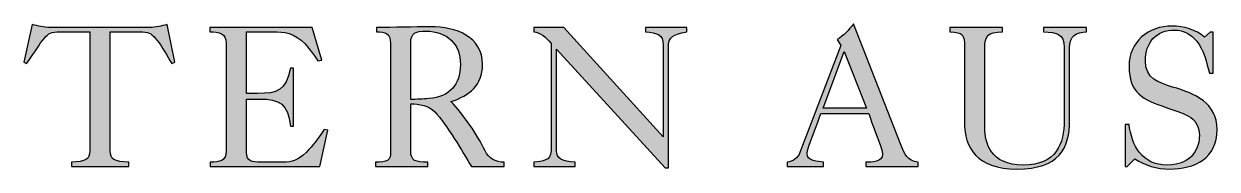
# Model space of a CAD drawing. Extents: x 0 to 420, y 0 to 297.
# Drawn here: x 389.28 to 399.63, y 98.88 to 100.13 of the extents above; entities that cross this region are included whole.
import ezdxf
from ezdxf.enums import TextEntityAlignment as Align

# ---------------------------------------------------------------- set-up
doc = ezdxf.new("R2010")
doc.units = 0
doc.layers.get('0').update_dxf_attribs({"linetype": 'CONTINUOUS'})
for name, color, linetype in [('TBLK18', 4, 'CONTINUOUS'), ('TBLK25', 1, 'CONTINUOUS'), ('TBLK35', 3, 'CONTINUOUS'), ('TBLK50', 7, 'CONTINUOUS')]:
    doc.layers.add(name, color=color, linetype=linetype)
doc.styles.add('ISO', font='iso3098b.shx')

# ---------------------------------------------------------------- blocks, each defined once
blk = doc.blocks.new('MR logo')
at = {"layer": 'TBLK18'}
h = blk.add_hatch(color=256, dxfattribs=at)
edge = h.paths.add_edge_path()
edge.add_spline(control_points=[(15.519, -13.893), (15.519, -13.893), (14.947, -13.893), (14.947, -13.893), (14.947, -13.893), (14.821, -13.893), (14.783, -13.943), (14.702, -14.037), (14.702, -14.037), (14.601, -14.163), (14.532, -14.308), (14.419, -14.44), (14.419, -14.44), (14.419, -14.44), (14.375, -14.415), (14.375, -14.415), (14.375, -14.415), (14.375, -14.415), (14.519, -13.767), (14.519, -13.767), (14.519, -13.767), (14.62, -13.792), (14.721, -13.817), (14.827, -13.817), (14.827, -13.817), (14.827, -13.817), (16.557, -13.817), (16.557, -13.817), (16.557, -13.817), (16.664, -13.817), (16.765, -13.792), (16.859, -13.767), (16.859, -13.767), (16.859, -13.767), (16.991, -14.415), (16.991, -14.415), (16.991, -14.415), (16.991, -14.415), (16.941, -14.44), (16.941, -14.44), (16.941, -14.44), (16.853, -14.308), (16.783, -14.163), (16.683, -14.037), (16.683, -14.037), (16.601, -13.943), (16.563, -13.893), (16.437, -13.893), (16.437, -13.893), (16.437, -13.893), (15.871, -13.893), (15.871, -13.893), (15.871, -13.893), (15.871, -13.893), (15.871, -15.956), (15.871, -15.956), (15.871, -15.956), (15.871, -16.106), (15.941, -16.138), (16.192, -16.151), (16.192, -16.151), (16.192, -16.151), (16.192, -16.226), (16.192, -16.226), (16.192, -16.226), (16.192, -16.226), (15.198, -16.226), (15.198, -16.226), (15.198, -16.226), (15.198, -16.226), (15.198, -16.151), (15.198, -16.151), (15.198, -16.151), (15.444, -16.138), (15.519, -16.106), (15.519, -15.956), (15.519, -15.956), (15.519, -15.956), (15.519, -13.893), (15.519, -13.893)], knot_values=[0, 0, 0, 0, 0.05, 0.05, 0.05, 0.05, 0.1, 0.1, 0.1, 0.1, 0.15, 0.15, 0.15, 0.15, 0.2, 0.2, 0.2, 0.2, 0.25, 0.25, 0.25, 0.25, 0.3, 0.3, 0.3, 0.3, 0.35, 0.35, 0.35, 0.35, 0.4, 0.4, 0.4, 0.4, 0.45, 0.45, 0.45, 0.45, 0.5, 0.5, 0.5, 0.5, 0.55, 0.55, 0.55, 0.55, 0.6, 0.6, 0.6, 0.6, 0.65, 0.65, 0.65, 0.65, 0.7, 0.7, 0.7, 0.7, 0.75, 0.75, 0.75, 0.75, 0.8, 0.8, 0.8, 0.8, 0.85, 0.85, 0.85, 0.85, 0.9, 0.9, 0.9, 0.9, 0.95, 0.95, 0.95, 0.95, 1, 1, 1, 1], degree=3, periodic=0)
h = blk.add_hatch(color=256, dxfattribs=at)
edge = h.paths.add_edge_path()
edge.add_spline(control_points=[(17.607, -16.226), (17.607, -16.226), (17.607, -16.151), (17.607, -16.151), (17.607, -16.151), (17.777, -16.151), (17.884, -16.132), (17.884, -15.956), (17.884, -15.956), (17.884, -15.956), (17.884, -14.088), (17.884, -14.088), (17.884, -14.088), (17.884, -13.912), (17.758, -13.893), (17.601, -13.893), (17.601, -13.893), (17.601, -13.893), (17.601, -13.817), (17.601, -13.817), (17.601, -13.817), (17.601, -13.817), (19.375, -13.817), (19.375, -13.817), (19.375, -13.817), (19.375, -13.817), (19.544, -14.383), (19.544, -14.383), (19.544, -14.383), (19.544, -14.383), (19.475, -14.396), (19.475, -14.396), (19.475, -14.396), (19.425, -14.32), (19.375, -14.251), (19.318, -14.182), (19.318, -14.182), (19.142, -13.949), (18.959, -13.893), (18.764, -13.893), (18.764, -13.893), (18.764, -13.893), (18.236, -13.893), (18.236, -13.893), (18.236, -13.893), (18.236, -13.893), (18.236, -14.962), (18.236, -14.962), (18.236, -14.962), (18.236, -14.962), (18.425, -14.962), (18.425, -14.962), (18.425, -14.962), (18.777, -14.956), (18.915, -14.918), (18.997, -14.522), (18.997, -14.522), (18.997, -14.522), (19.054, -14.522), (19.054, -14.522), (19.054, -14.522), (19.054, -14.522), (19.054, -15.528), (19.054, -15.528), (19.054, -15.528), (19.054, -15.528), (18.997, -15.528), (18.997, -15.528), (18.997, -15.528), (18.959, -15.138), (18.809, -15.056), (18.469, -15.056), (18.469, -15.056), (18.469, -15.056), (18.236, -15.056), (18.236, -15.056), (18.236, -15.056), (18.236, -15.056), (18.236, -15.981), (18.236, -15.981), (18.236, -15.981), (18.236, -16.138), (18.343, -16.151), (18.475, -16.151), (18.475, -16.151), (18.475, -16.151), (18.865, -16.151), (18.865, -16.151), (18.865, -16.151), (19.035, -16.151), (19.129, -16.119), (19.268, -15.981), (19.268, -15.981), (19.387, -15.861), (19.494, -15.729), (19.582, -15.585), (19.582, -15.585), (19.582, -15.585), (19.645, -15.597), (19.645, -15.597), (19.645, -15.597), (19.645, -15.597), (19.507, -16.226), (19.507, -16.226), (19.507, -16.226), (19.507, -16.226), (17.607, -16.226), (17.607, -16.226)], knot_values=[0, 0, 0, 0, 0.037037, 0.037037, 0.037037, 0.037037, 0.074074, 0.074074, 0.074074, 0.074074, 0.111111, 0.111111, 0.111111, 0.111111, 0.148148, 0.148148, 0.148148, 0.148148, 0.185185, 0.185185, 0.185185, 0.185185, 0.222222, 0.222222, 0.222222, 0.222222, 0.259259, 0.259259, 0.259259, 0.259259, 0.296296, 0.296296, 0.296296, 0.296296, 0.333333, 0.333333, 0.333333, 0.333333, 0.37037, 0.37037, 0.37037, 0.37037, 0.407407, 0.407407, 0.407407, 0.407407, 0.444444, 0.444444, 0.444444, 0.444444, 0.481481, 0.481481, 0.481481, 0.481481, 0.518519, 0.518519, 0.518519, 0.518519, 0.555556, 0.555556, 0.555556, 0.555556, 0.592593, 0.592593, 0.592593, 0.592593, 0.62963, 0.62963, 0.62963, 0.62963, 0.666667, 0.666667, 0.666667, 0.666667, 0.703704, 0.703704, 0.703704, 0.703704, 0.740741, 0.740741, 0.740741, 0.740741, 0.777778, 0.777778, 0.777778, 0.777778, 0.814815, 0.814815, 0.814815, 0.814815, 0.851852, 0.851852, 0.851852, 0.851852, 0.888889, 0.888889, 0.888889, 0.888889, 0.925926, 0.925926, 0.925926, 0.925926, 0.962963, 0.962963, 0.962963, 0.962963, 1, 1, 1, 1], degree=3, periodic=0)
h = blk.add_hatch(color=256, dxfattribs=at)
edge = h.paths.add_edge_path(flags=16)
edge.add_spline(control_points=[(21.947, -14.459), (21.947, -14.1), (21.714, -13.88), (21.349, -13.88), (21.349, -13.88), (21.173, -13.88), (21.085, -13.905), (21.085, -14.088), (21.085, -14.088), (21.085, -14.088), (21.085, -15.063), (21.085, -15.063), (21.085, -15.063), (21.192, -15.063), (21.293, -15.056), (21.4, -15.05), (21.4, -15.05), (21.758, -15.018), (21.947, -14.811), (21.947, -14.459)], knot_values=[0, 0, 0, 0, 0.2, 0.2, 0.2, 0.2, 0.4, 0.4, 0.4, 0.4, 0.6, 0.6, 0.6, 0.6, 0.8, 0.8, 0.8, 0.8, 1, 1, 1, 1], degree=3, periodic=0)
edge = h.paths.add_edge_path()
edge.add_spline(control_points=[(20.488, -13.817), (20.802, -13.817), (21.117, -13.805), (21.437, -13.805), (21.437, -13.805), (21.859, -13.805), (22.331, -13.968), (22.331, -14.459), (22.331, -14.459), (22.331, -14.823), (22.104, -14.993), (21.783, -15.1), (21.783, -15.1), (22.003, -15.333), (22.236, -15.666), (22.375, -15.956), (22.375, -15.956), (22.437, -16.088), (22.551, -16.151), (22.708, -16.151), (22.708, -16.151), (22.708, -16.151), (22.708, -16.226), (22.708, -16.226), (22.708, -16.226), (22.708, -16.226), (22.136, -16.226), (22.136, -16.226), (22.136, -16.226), (21.985, -15.974), (21.708, -15.496), (21.5, -15.276), (21.5, -15.276), (21.393, -15.163), (21.236, -15.144), (21.085, -15.138), (21.085, -15.138), (21.085, -15.138), (21.085, -15.956), (21.085, -15.956), (21.085, -15.956), (21.085, -16.132), (21.167, -16.151), (21.381, -16.151), (21.381, -16.151), (21.381, -16.151), (21.381, -16.226), (21.381, -16.226), (21.381, -16.226), (21.381, -16.226), (20.475, -16.226), (20.475, -16.226), (20.475, -16.226), (20.475, -16.226), (20.475, -16.151), (20.475, -16.151), (20.475, -16.151), (20.67, -16.151), (20.746, -16.132), (20.733, -15.956), (20.733, -15.956), (20.733, -15.956), (20.733, -14.088), (20.733, -14.088), (20.733, -14.088), (20.733, -13.912), (20.651, -13.893), (20.488, -13.893), (20.488, -13.893), (20.488, -13.893), (20.488, -13.817), (20.488, -13.817)], knot_values=[0, 0, 0, 0, 0.055556, 0.055556, 0.055556, 0.055556, 0.111111, 0.111111, 0.111111, 0.111111, 0.166667, 0.166667, 0.166667, 0.166667, 0.222222, 0.222222, 0.222222, 0.222222, 0.277778, 0.277778, 0.277778, 0.277778, 0.333333, 0.333333, 0.333333, 0.333333, 0.388889, 0.388889, 0.388889, 0.388889, 0.444444, 0.444444, 0.444444, 0.444444, 0.5, 0.5, 0.5, 0.5, 0.555556, 0.555556, 0.555556, 0.555556, 0.611111, 0.611111, 0.611111, 0.611111, 0.666667, 0.666667, 0.666667, 0.666667, 0.722222, 0.722222, 0.722222, 0.722222, 0.777778, 0.777778, 0.777778, 0.777778, 0.833333, 0.833333, 0.833333, 0.833333, 0.888889, 0.888889, 0.888889, 0.888889, 0.944444, 0.944444, 0.944444, 0.944444, 1, 1, 1, 1], degree=3, periodic=0)
h = blk.add_hatch(color=256, dxfattribs=at)
edge = h.paths.add_edge_path()
edge.add_spline(control_points=[(23.614, -14.195), (23.614, -14.195), (23.614, -15.956), (23.614, -15.956), (23.614, -15.956), (23.614, -16.075), (23.702, -16.144), (23.934, -16.151), (23.934, -16.151), (23.934, -16.151), (23.934, -16.226), (23.934, -16.226), (23.934, -16.226), (23.934, -16.226), (23.217, -16.226), (23.217, -16.226), (23.217, -16.226), (23.217, -16.226), (23.217, -16.151), (23.217, -16.151), (23.217, -16.151), (23.381, -16.132), (23.507, -16.132), (23.519, -15.956), (23.519, -15.956), (23.519, -15.956), (23.519, -15.949), (23.519, -15.943), (23.519, -15.943), (23.519, -15.943), (23.519, -14.094), (23.519, -14.094), (23.519, -14.094), (23.425, -13.993), (23.343, -13.899), (23.217, -13.893), (23.217, -13.893), (23.217, -13.893), (23.217, -13.817), (23.217, -13.817), (23.217, -13.817), (23.217, -13.817), (23.739, -13.817), (23.739, -13.817), (23.739, -13.817), (23.739, -13.817), (25.463, -15.71), (25.463, -15.71), (25.463, -15.71), (25.463, -15.71), (25.463, -14.119), (25.463, -14.119), (25.463, -14.119), (25.463, -13.937), (25.368, -13.912), (25.154, -13.893), (25.154, -13.893), (25.154, -13.893), (25.154, -13.817), (25.154, -13.817), (25.154, -13.817), (25.154, -13.817), (25.871, -13.817), (25.871, -13.817), (25.871, -13.817), (25.871, -13.817), (25.871, -13.893), (25.871, -13.893), (25.871, -13.893), (25.632, -13.93), (25.557, -14), (25.557, -14.113), (25.557, -14.113), (25.557, -14.113), (25.557, -16.251), (25.557, -16.251), (25.557, -16.251), (25.557, -16.251), (25.5, -16.251), (25.5, -16.251), (25.5, -16.251), (25.5, -16.251), (23.614, -14.195), (23.614, -14.195)], knot_values=[0, 0, 0, 0, 0.047619, 0.047619, 0.047619, 0.047619, 0.095238, 0.095238, 0.095238, 0.095238, 0.142857, 0.142857, 0.142857, 0.142857, 0.190476, 0.190476, 0.190476, 0.190476, 0.238095, 0.238095, 0.238095, 0.238095, 0.285714, 0.285714, 0.285714, 0.285714, 0.333333, 0.333333, 0.333333, 0.333333, 0.380952, 0.380952, 0.380952, 0.380952, 0.428571, 0.428571, 0.428571, 0.428571, 0.47619, 0.47619, 0.47619, 0.47619, 0.52381, 0.52381, 0.52381, 0.52381, 0.571429, 0.571429, 0.571429, 0.571429, 0.619048, 0.619048, 0.619048, 0.619048, 0.666667, 0.666667, 0.666667, 0.666667, 0.714286, 0.714286, 0.714286, 0.714286, 0.761905, 0.761905, 0.761905, 0.761905, 0.809524, 0.809524, 0.809524, 0.809524, 0.857143, 0.857143, 0.857143, 0.857143, 0.904762, 0.904762, 0.904762, 0.904762, 0.952381, 0.952381, 0.952381, 0.952381, 1, 1, 1, 1], degree=3, periodic=0)
h = blk.add_hatch(color=256, dxfattribs=at)
edge = h.paths.add_edge_path(flags=16)
edge.add_spline(control_points=[(28.236, -15.213), (28.236, -15.213), (28.991, -15.213), (28.991, -15.213), (28.991, -15.213), (28.991, -15.213), (28.601, -14.232), (28.601, -14.232), (28.601, -14.232), (28.601, -14.232), (28.236, -15.213), (28.236, -15.213)], knot_values=[0, 0, 0, 0, 0.333333, 0.333333, 0.333333, 0.333333, 0.666667, 0.666667, 0.666667, 0.666667, 1, 1, 1, 1], degree=3, periodic=0)
edge = h.paths.add_edge_path()
edge.add_spline(control_points=[(27.613, -16.226), (27.613, -16.226), (27.613, -16.151), (27.613, -16.151), (27.613, -16.151), (27.714, -16.144), (27.802, -16.075), (27.834, -15.981), (27.834, -15.981), (27.834, -15.981), (28.544, -14.132), (28.544, -14.132), (28.544, -14.132), (28.544, -14.132), (28.481, -14.025), (28.481, -14.025), (28.481, -14.025), (28.601, -13.962), (28.683, -13.855), (28.764, -13.754), (28.764, -13.754), (28.764, -13.754), (29.582, -15.83), (29.582, -15.83), (29.582, -15.83), (29.657, -16.031), (29.695, -16.119), (29.884, -16.151), (29.884, -16.151), (29.884, -16.151), (29.884, -16.226), (29.884, -16.226), (29.884, -16.226), (29.884, -16.226), (28.978, -16.226), (28.978, -16.226), (28.978, -16.226), (28.978, -16.226), (28.978, -16.151), (28.978, -16.151), (28.978, -16.151), (29.079, -16.151), (29.268, -16.151), (29.268, -16.012), (29.268, -16.012), (29.268, -15.912), (29.073, -15.465), (29.029, -15.308), (29.029, -15.308), (29.029, -15.308), (28.198, -15.308), (28.198, -15.308), (28.198, -15.308), (28.161, -15.434), (27.959, -15.912), (27.959, -16), (27.959, -16), (27.959, -16.138), (28.148, -16.138), (28.242, -16.151), (28.242, -16.151), (28.242, -16.151), (28.242, -16.226), (28.242, -16.226), (28.242, -16.226), (28.242, -16.226), (27.613, -16.226), (27.613, -16.226)], knot_values=[0, 0, 0, 0, 0.058824, 0.058824, 0.058824, 0.058824, 0.117647, 0.117647, 0.117647, 0.117647, 0.176471, 0.176471, 0.176471, 0.176471, 0.235294, 0.235294, 0.235294, 0.235294, 0.294118, 0.294118, 0.294118, 0.294118, 0.352941, 0.352941, 0.352941, 0.352941, 0.411765, 0.411765, 0.411765, 0.411765, 0.470588, 0.470588, 0.470588, 0.470588, 0.529412, 0.529412, 0.529412, 0.529412, 0.588235, 0.588235, 0.588235, 0.588235, 0.647059, 0.647059, 0.647059, 0.647059, 0.705882, 0.705882, 0.705882, 0.705882, 0.764706, 0.764706, 0.764706, 0.764706, 0.823529, 0.823529, 0.823529, 0.823529, 0.882353, 0.882353, 0.882353, 0.882353, 0.941176, 0.941176, 0.941176, 0.941176, 1, 1, 1, 1], degree=3, periodic=0)
h = blk.add_hatch(color=256, dxfattribs=at)
edge = h.paths.add_edge_path()
edge.add_spline(control_points=[(30.437, -13.817), (30.437, -13.817), (31.349, -13.817), (31.349, -13.817), (31.349, -13.817), (31.349, -13.817), (31.349, -13.893), (31.349, -13.893), (31.349, -13.893), (31.085, -13.893), (31.041, -13.974), (31.041, -14.163), (31.041, -14.163), (31.041, -14.163), (31.041, -15.559), (31.041, -15.559), (31.041, -15.559), (31.041, -15.805), (31.135, -16.201), (31.708, -16.201), (31.708, -16.201), (32.286, -16.201), (32.418, -15.83), (32.418, -15.427), (32.418, -15.427), (32.418, -15.427), (32.418, -14.163), (32.418, -14.163), (32.418, -14.163), (32.418, -13.924), (32.299, -13.905), (32.06, -13.893), (32.06, -13.893), (32.06, -13.893), (32.06, -13.817), (32.06, -13.817), (32.06, -13.817), (32.06, -13.817), (32.808, -13.817), (32.808, -13.817), (32.808, -13.817), (32.808, -13.817), (32.808, -13.893), (32.808, -13.893), (32.808, -13.893), (32.626, -13.893), (32.513, -13.968), (32.513, -14.163), (32.513, -14.163), (32.513, -14.163), (32.513, -15.427), (32.513, -15.427), (32.513, -15.427), (32.513, -15.912), (32.33, -16.27), (31.601, -16.27), (31.601, -16.27), (30.896, -16.27), (30.689, -15.893), (30.689, -15.465), (30.689, -15.465), (30.689, -15.465), (30.689, -14.163), (30.689, -14.163), (30.689, -14.163), (30.689, -13.93), (30.664, -13.905), (30.437, -13.893), (30.437, -13.893), (30.437, -13.893), (30.437, -13.817), (30.437, -13.817)], knot_values=[0, 0, 0, 0, 0.055556, 0.055556, 0.055556, 0.055556, 0.111111, 0.111111, 0.111111, 0.111111, 0.166667, 0.166667, 0.166667, 0.166667, 0.222222, 0.222222, 0.222222, 0.222222, 0.277778, 0.277778, 0.277778, 0.277778, 0.333333, 0.333333, 0.333333, 0.333333, 0.388889, 0.388889, 0.388889, 0.388889, 0.444444, 0.444444, 0.444444, 0.444444, 0.5, 0.5, 0.5, 0.5, 0.555556, 0.555556, 0.555556, 0.555556, 0.611111, 0.611111, 0.611111, 0.611111, 0.666667, 0.666667, 0.666667, 0.666667, 0.722222, 0.722222, 0.722222, 0.722222, 0.777778, 0.777778, 0.777778, 0.777778, 0.833333, 0.833333, 0.833333, 0.833333, 0.888889, 0.888889, 0.888889, 0.888889, 0.944444, 0.944444, 0.944444, 0.944444, 1, 1, 1, 1], degree=3, periodic=0)
h = blk.add_hatch(color=256, dxfattribs=at)
edge = h.paths.add_edge_path()
edge.add_spline(control_points=[(33.475, -15.496), (33.475, -15.496), (33.544, -15.496), (33.544, -15.496), (33.544, -15.496), (33.588, -15.861), (33.771, -16.201), (34.205, -16.201), (34.205, -16.201), (34.67, -16.201), (34.764, -15.868), (34.764, -15.691), (34.764, -15.691), (34.764, -15.339), (34.45, -15.302), (34.186, -15.201), (34.186, -15.201), (33.783, -15.069), (33.544, -14.949), (33.544, -14.49), (33.544, -14.49), (33.544, -14.063), (33.878, -13.792), (34.293, -13.792), (34.293, -13.792), (34.488, -13.792), (34.708, -13.855), (34.852, -13.987), (34.852, -13.987), (34.852, -13.987), (34.953, -13.899), (34.953, -13.899), (34.953, -13.899), (34.953, -13.899), (35.003, -13.899), (35.003, -13.899), (35.003, -13.899), (35.003, -13.899), (35.003, -14.61), (35.003, -14.61), (35.003, -14.61), (35.003, -14.61), (34.94, -14.61), (34.94, -14.61), (34.94, -14.61), (34.89, -14.44), (34.84, -14.188), (34.72, -14.056), (34.72, -14.056), (34.62, -13.937), (34.494, -13.861), (34.337, -13.861), (34.337, -13.861), (34.01, -13.861), (33.827, -14.081), (33.827, -14.396), (33.827, -14.396), (33.827, -14.704), (34.06, -14.773), (34.299, -14.849), (34.299, -14.849), (34.683, -14.962), (35.073, -15.119), (35.073, -15.585), (35.073, -15.585), (35.073, -16.081), (34.689, -16.27), (34.242, -16.27), (34.242, -16.27), (34.028, -16.27), (33.821, -16.207), (33.645, -16.094), (33.645, -16.094), (33.645, -16.094), (33.513, -16.226), (33.513, -16.226), (33.513, -16.226), (33.513, -16.226), (33.475, -16.226), (33.475, -16.226), (33.475, -16.226), (33.475, -16.226), (33.475, -15.496), (33.475, -15.496)], knot_values=[0, 0, 0, 0, 0.047619, 0.047619, 0.047619, 0.047619, 0.095238, 0.095238, 0.095238, 0.095238, 0.142857, 0.142857, 0.142857, 0.142857, 0.190476, 0.190476, 0.190476, 0.190476, 0.238095, 0.238095, 0.238095, 0.238095, 0.285714, 0.285714, 0.285714, 0.285714, 0.333333, 0.333333, 0.333333, 0.333333, 0.380952, 0.380952, 0.380952, 0.380952, 0.428571, 0.428571, 0.428571, 0.428571, 0.47619, 0.47619, 0.47619, 0.47619, 0.52381, 0.52381, 0.52381, 0.52381, 0.571429, 0.571429, 0.571429, 0.571429, 0.619048, 0.619048, 0.619048, 0.619048, 0.666667, 0.666667, 0.666667, 0.666667, 0.714286, 0.714286, 0.714286, 0.714286, 0.761905, 0.761905, 0.761905, 0.761905, 0.809524, 0.809524, 0.809524, 0.809524, 0.857143, 0.857143, 0.857143, 0.857143, 0.904762, 0.904762, 0.904762, 0.904762, 0.952381, 0.952381, 0.952381, 0.952381, 1, 1, 1, 1], degree=3, periodic=0)
for points, knots in [([(15.519, -13.893), (15.519, -13.893), (14.947, -13.893), (14.947, -13.893), (14.947, -13.893), (14.821, -13.893), (14.783, -13.943), (14.702, -14.037), (14.702, -14.037), (14.601, -14.163), (14.532, -14.308), (14.419, -14.44), (14.419, -14.44), (14.419, -14.44), (14.375, -14.415), (14.375, -14.415), (14.375, -14.415), (14.375, -14.415), (14.519, -13.767), (14.519, -13.767), (14.519, -13.767), (14.62, -13.792), (14.721, -13.817), (14.827, -13.817), (14.827, -13.817), (14.827, -13.817), (16.557, -13.817), (16.557, -13.817), (16.557, -13.817), (16.664, -13.817), (16.765, -13.792), (16.859, -13.767), (16.859, -13.767), (16.859, -13.767), (16.991, -14.415), (16.991, -14.415), (16.991, -14.415), (16.991, -14.415), (16.941, -14.44), (16.941, -14.44), (16.941, -14.44), (16.853, -14.308), (16.783, -14.163), (16.683, -14.037), (16.683, -14.037), (16.601, -13.943), (16.563, -13.893), (16.437, -13.893), (16.437, -13.893), (16.437, -13.893), (15.871, -13.893), (15.871, -13.893), (15.871, -13.893), (15.871, -13.893), (15.871, -15.956), (15.871, -15.956), (15.871, -15.956), (15.871, -16.106), (15.941, -16.138), (16.192, -16.151), (16.192, -16.151), (16.192, -16.151), (16.192, -16.226), (16.192, -16.226), (16.192, -16.226), (16.192, -16.226), (15.198, -16.226), (15.198, -16.226), (15.198, -16.226), (15.198, -16.226), (15.198, -16.151), (15.198, -16.151), (15.198, -16.151), (15.444, -16.138), (15.519, -16.106), (15.519, -15.956), (15.519, -15.956), (15.519, -15.956), (15.519, -13.893), (15.519, -13.893)], [0, 0, 0, 0, 0.05, 0.05, 0.05, 0.05, 0.1, 0.1, 0.1, 0.1, 0.15, 0.15, 0.15, 0.15, 0.2, 0.2, 0.2, 0.2, 0.25, 0.25, 0.25, 0.25, 0.3, 0.3, 0.3, 0.3, 0.35, 0.35, 0.35, 0.35, 0.4, 0.4, 0.4, 0.4, 0.45, 0.45, 0.45, 0.45, 0.5, 0.5, 0.5, 0.5, 0.55, 0.55, 0.55, 0.55, 0.6, 0.6, 0.6, 0.6, 0.65, 0.65, 0.65, 0.65, 0.7, 0.7, 0.7, 0.7, 0.75, 0.75, 0.75, 0.75, 0.8, 0.8, 0.8, 0.8, 0.85, 0.85, 0.85, 0.85, 0.9, 0.9, 0.9, 0.9, 0.95, 0.95, 0.95, 0.95, 1, 1, 1, 1]), ([(17.607, -16.226), (17.607, -16.226), (17.607, -16.151), (17.607, -16.151), (17.607, -16.151), (17.777, -16.151), (17.884, -16.132), (17.884, -15.956), (17.884, -15.956), (17.884, -15.956), (17.884, -14.088), (17.884, -14.088), (17.884, -14.088), (17.884, -13.912), (17.758, -13.893), (17.601, -13.893), (17.601, -13.893), (17.601, -13.893), (17.601, -13.817), (17.601, -13.817), (17.601, -13.817), (17.601, -13.817), (19.375, -13.817), (19.375, -13.817), (19.375, -13.817), (19.375, -13.817), (19.544, -14.383), (19.544, -14.383), (19.544, -14.383), (19.544, -14.383), (19.475, -14.396), (19.475, -14.396), (19.475, -14.396), (19.425, -14.32), (19.375, -14.251), (19.318, -14.182), (19.318, -14.182), (19.142, -13.949), (18.959, -13.893), (18.764, -13.893), (18.764, -13.893), (18.764, -13.893), (18.236, -13.893), (18.236, -13.893), (18.236, -13.893), (18.236, -13.893), (18.236, -14.962), (18.236, -14.962), (18.236, -14.962), (18.236, -14.962), (18.425, -14.962), (18.425, -14.962), (18.425, -14.962), (18.777, -14.956), (18.915, -14.918), (18.997, -14.522), (18.997, -14.522), (18.997, -14.522), (19.054, -14.522), (19.054, -14.522), (19.054, -14.522), (19.054, -14.522), (19.054, -15.528), (19.054, -15.528), (19.054, -15.528), (19.054, -15.528), (18.997, -15.528), (18.997, -15.528), (18.997, -15.528), (18.959, -15.138), (18.809, -15.056), (18.469, -15.056), (18.469, -15.056), (18.469, -15.056), (18.236, -15.056), (18.236, -15.056), (18.236, -15.056), (18.236, -15.056), (18.236, -15.981), (18.236, -15.981), (18.236, -15.981), (18.236, -16.138), (18.343, -16.151), (18.475, -16.151), (18.475, -16.151), (18.475, -16.151), (18.865, -16.151), (18.865, -16.151), (18.865, -16.151), (19.035, -16.151), (19.129, -16.119), (19.268, -15.981), (19.268, -15.981), (19.387, -15.861), (19.494, -15.729), (19.582, -15.585), (19.582, -15.585), (19.582, -15.585), (19.645, -15.597), (19.645, -15.597), (19.645, -15.597), (19.645, -15.597), (19.507, -16.226), (19.507, -16.226), (19.507, -16.226), (19.507, -16.226), (17.607, -16.226), (17.607, -16.226)], [0, 0, 0, 0, 0.037037, 0.037037, 0.037037, 0.037037, 0.074074, 0.074074, 0.074074, 0.074074, 0.111111, 0.111111, 0.111111, 0.111111, 0.148148, 0.148148, 0.148148, 0.148148, 0.185185, 0.185185, 0.185185, 0.185185, 0.222222, 0.222222, 0.222222, 0.222222, 0.259259, 0.259259, 0.259259, 0.259259, 0.296296, 0.296296, 0.296296, 0.296296, 0.333333, 0.333333, 0.333333, 0.333333, 0.37037, 0.37037, 0.37037, 0.37037, 0.407407, 0.407407, 0.407407, 0.407407, 0.444444, 0.444444, 0.444444, 0.444444, 0.481481, 0.481481, 0.481481, 0.481481, 0.518519, 0.518519, 0.518519, 0.518519, 0.555556, 0.555556, 0.555556, 0.555556, 0.592593, 0.592593, 0.592593, 0.592593, 0.62963, 0.62963, 0.62963, 0.62963, 0.666667, 0.666667, 0.666667, 0.666667, 0.703704, 0.703704, 0.703704, 0.703704, 0.740741, 0.740741, 0.740741, 0.740741, 0.777778, 0.777778, 0.777778, 0.777778, 0.814815, 0.814815, 0.814815, 0.814815, 0.851852, 0.851852, 0.851852, 0.851852, 0.888889, 0.888889, 0.888889, 0.888889, 0.925926, 0.925926, 0.925926, 0.925926, 0.962963, 0.962963, 0.962963, 0.962963, 1, 1, 1, 1]), ([(20.488, -13.817), (20.802, -13.817), (21.117, -13.805), (21.437, -13.805), (21.437, -13.805), (21.859, -13.805), (22.331, -13.968), (22.331, -14.459), (22.331, -14.459), (22.331, -14.823), (22.104, -14.993), (21.783, -15.1), (21.783, -15.1), (22.003, -15.333), (22.236, -15.666), (22.375, -15.956), (22.375, -15.956), (22.437, -16.088), (22.551, -16.151), (22.708, -16.151), (22.708, -16.151), (22.708, -16.151), (22.708, -16.226), (22.708, -16.226), (22.708, -16.226), (22.708, -16.226), (22.136, -16.226), (22.136, -16.226), (22.136, -16.226), (21.985, -15.974), (21.708, -15.496), (21.5, -15.276), (21.5, -15.276), (21.393, -15.163), (21.236, -15.144), (21.085, -15.138), (21.085, -15.138), (21.085, -15.138), (21.085, -15.956), (21.085, -15.956), (21.085, -15.956), (21.085, -16.132), (21.167, -16.151), (21.381, -16.151), (21.381, -16.151), (21.381, -16.151), (21.381, -16.226), (21.381, -16.226), (21.381, -16.226), (21.381, -16.226), (20.475, -16.226), (20.475, -16.226), (20.475, -16.226), (20.475, -16.226), (20.475, -16.151), (20.475, -16.151), (20.475, -16.151), (20.67, -16.151), (20.746, -16.132), (20.733, -15.956), (20.733, -15.956), (20.733, -15.956), (20.733, -14.088), (20.733, -14.088), (20.733, -14.088), (20.733, -13.912), (20.651, -13.893), (20.488, -13.893), (20.488, -13.893), (20.488, -13.893), (20.488, -13.817), (20.488, -13.817)], [0, 0, 0, 0, 0.055556, 0.055556, 0.055556, 0.055556, 0.111111, 0.111111, 0.111111, 0.111111, 0.166667, 0.166667, 0.166667, 0.166667, 0.222222, 0.222222, 0.222222, 0.222222, 0.277778, 0.277778, 0.277778, 0.277778, 0.333333, 0.333333, 0.333333, 0.333333, 0.388889, 0.388889, 0.388889, 0.388889, 0.444444, 0.444444, 0.444444, 0.444444, 0.5, 0.5, 0.5, 0.5, 0.555556, 0.555556, 0.555556, 0.555556, 0.611111, 0.611111, 0.611111, 0.611111, 0.666667, 0.666667, 0.666667, 0.666667, 0.722222, 0.722222, 0.722222, 0.722222, 0.777778, 0.777778, 0.777778, 0.777778, 0.833333, 0.833333, 0.833333, 0.833333, 0.888889, 0.888889, 0.888889, 0.888889, 0.944444, 0.944444, 0.944444, 0.944444, 1, 1, 1, 1]), ([(23.614, -14.195), (23.614, -14.195), (23.614, -15.956), (23.614, -15.956), (23.614, -15.956), (23.614, -16.075), (23.702, -16.144), (23.934, -16.151), (23.934, -16.151), (23.934, -16.151), (23.934, -16.226), (23.934, -16.226), (23.934, -16.226), (23.934, -16.226), (23.217, -16.226), (23.217, -16.226), (23.217, -16.226), (23.217, -16.226), (23.217, -16.151), (23.217, -16.151), (23.217, -16.151), (23.381, -16.132), (23.507, -16.132), (23.519, -15.956), (23.519, -15.956), (23.519, -15.956), (23.519, -15.949), (23.519, -15.943), (23.519, -15.943), (23.519, -15.943), (23.519, -14.094), (23.519, -14.094), (23.519, -14.094), (23.425, -13.993), (23.343, -13.899), (23.217, -13.893), (23.217, -13.893), (23.217, -13.893), (23.217, -13.817), (23.217, -13.817), (23.217, -13.817), (23.217, -13.817), (23.739, -13.817), (23.739, -13.817), (23.739, -13.817), (23.739, -13.817), (25.463, -15.71), (25.463, -15.71), (25.463, -15.71), (25.463, -15.71), (25.463, -14.119), (25.463, -14.119), (25.463, -14.119), (25.463, -13.937), (25.368, -13.912), (25.154, -13.893), (25.154, -13.893), (25.154, -13.893), (25.154, -13.817), (25.154, -13.817), (25.154, -13.817), (25.154, -13.817), (25.871, -13.817), (25.871, -13.817), (25.871, -13.817), (25.871, -13.817), (25.871, -13.893), (25.871, -13.893), (25.871, -13.893), (25.632, -13.93), (25.557, -14), (25.557, -14.113), (25.557, -14.113), (25.557, -14.113), (25.557, -16.251), (25.557, -16.251), (25.557, -16.251), (25.557, -16.251), (25.5, -16.251), (25.5, -16.251), (25.5, -16.251), (25.5, -16.251), (23.614, -14.195), (23.614, -14.195)], [0, 0, 0, 0, 0.047619, 0.047619, 0.047619, 0.047619, 0.095238, 0.095238, 0.095238, 0.095238, 0.142857, 0.142857, 0.142857, 0.142857, 0.190476, 0.190476, 0.190476, 0.190476, 0.238095, 0.238095, 0.238095, 0.238095, 0.285714, 0.285714, 0.285714, 0.285714, 0.333333, 0.333333, 0.333333, 0.333333, 0.380952, 0.380952, 0.380952, 0.380952, 0.428571, 0.428571, 0.428571, 0.428571, 0.47619, 0.47619, 0.47619, 0.47619, 0.52381, 0.52381, 0.52381, 0.52381, 0.571429, 0.571429, 0.571429, 0.571429, 0.619048, 0.619048, 0.619048, 0.619048, 0.666667, 0.666667, 0.666667, 0.666667, 0.714286, 0.714286, 0.714286, 0.714286, 0.761905, 0.761905, 0.761905, 0.761905, 0.809524, 0.809524, 0.809524, 0.809524, 0.857143, 0.857143, 0.857143, 0.857143, 0.904762, 0.904762, 0.904762, 0.904762, 0.952381, 0.952381, 0.952381, 0.952381, 1, 1, 1, 1]), ([(27.613, -16.226), (27.613, -16.226), (27.613, -16.151), (27.613, -16.151), (27.613, -16.151), (27.714, -16.144), (27.802, -16.075), (27.834, -15.981), (27.834, -15.981), (27.834, -15.981), (28.544, -14.132), (28.544, -14.132), (28.544, -14.132), (28.544, -14.132), (28.481, -14.025), (28.481, -14.025), (28.481, -14.025), (28.601, -13.962), (28.683, -13.855), (28.764, -13.754), (28.764, -13.754), (28.764, -13.754), (29.582, -15.83), (29.582, -15.83), (29.582, -15.83), (29.657, -16.031), (29.695, -16.119), (29.884, -16.151), (29.884, -16.151), (29.884, -16.151), (29.884, -16.226), (29.884, -16.226), (29.884, -16.226), (29.884, -16.226), (28.978, -16.226), (28.978, -16.226), (28.978, -16.226), (28.978, -16.226), (28.978, -16.151), (28.978, -16.151), (28.978, -16.151), (29.079, -16.151), (29.268, -16.151), (29.268, -16.012), (29.268, -16.012), (29.268, -15.912), (29.073, -15.465), (29.029, -15.308), (29.029, -15.308), (29.029, -15.308), (28.198, -15.308), (28.198, -15.308), (28.198, -15.308), (28.161, -15.434), (27.959, -15.912), (27.959, -16), (27.959, -16), (27.959, -16.138), (28.148, -16.138), (28.242, -16.151), (28.242, -16.151), (28.242, -16.151), (28.242, -16.226), (28.242, -16.226), (28.242, -16.226), (28.242, -16.226), (27.613, -16.226), (27.613, -16.226)], [0, 0, 0, 0, 0.058824, 0.058824, 0.058824, 0.058824, 0.117647, 0.117647, 0.117647, 0.117647, 0.176471, 0.176471, 0.176471, 0.176471, 0.235294, 0.235294, 0.235294, 0.235294, 0.294118, 0.294118, 0.294118, 0.294118, 0.352941, 0.352941, 0.352941, 0.352941, 0.411765, 0.411765, 0.411765, 0.411765, 0.470588, 0.470588, 0.470588, 0.470588, 0.529412, 0.529412, 0.529412, 0.529412, 0.588235, 0.588235, 0.588235, 0.588235, 0.647059, 0.647059, 0.647059, 0.647059, 0.705882, 0.705882, 0.705882, 0.705882, 0.764706, 0.764706, 0.764706, 0.764706, 0.823529, 0.823529, 0.823529, 0.823529, 0.882353, 0.882353, 0.882353, 0.882353, 0.941176, 0.941176, 0.941176, 0.941176, 1, 1, 1, 1]), ([(30.437, -13.817), (30.437, -13.817), (31.349, -13.817), (31.349, -13.817), (31.349, -13.817), (31.349, -13.817), (31.349, -13.893), (31.349, -13.893), (31.349, -13.893), (31.085, -13.893), (31.041, -13.974), (31.041, -14.163), (31.041, -14.163), (31.041, -14.163), (31.041, -15.559), (31.041, -15.559), (31.041, -15.559), (31.041, -15.805), (31.135, -16.201), (31.708, -16.201), (31.708, -16.201), (32.286, -16.201), (32.418, -15.83), (32.418, -15.427), (32.418, -15.427), (32.418, -15.427), (32.418, -14.163), (32.418, -14.163), (32.418, -14.163), (32.418, -13.924), (32.299, -13.905), (32.06, -13.893), (32.06, -13.893), (32.06, -13.893), (32.06, -13.817), (32.06, -13.817), (32.06, -13.817), (32.06, -13.817), (32.808, -13.817), (32.808, -13.817), (32.808, -13.817), (32.808, -13.817), (32.808, -13.893), (32.808, -13.893), (32.808, -13.893), (32.626, -13.893), (32.513, -13.968), (32.513, -14.163), (32.513, -14.163), (32.513, -14.163), (32.513, -15.427), (32.513, -15.427), (32.513, -15.427), (32.513, -15.912), (32.33, -16.27), (31.601, -16.27), (31.601, -16.27), (30.896, -16.27), (30.689, -15.893), (30.689, -15.465), (30.689, -15.465), (30.689, -15.465), (30.689, -14.163), (30.689, -14.163), (30.689, -14.163), (30.689, -13.93), (30.664, -13.905), (30.437, -13.893), (30.437, -13.893), (30.437, -13.893), (30.437, -13.817), (30.437, -13.817)], [0, 0, 0, 0, 0.055556, 0.055556, 0.055556, 0.055556, 0.111111, 0.111111, 0.111111, 0.111111, 0.166667, 0.166667, 0.166667, 0.166667, 0.222222, 0.222222, 0.222222, 0.222222, 0.277778, 0.277778, 0.277778, 0.277778, 0.333333, 0.333333, 0.333333, 0.333333, 0.388889, 0.388889, 0.388889, 0.388889, 0.444444, 0.444444, 0.444444, 0.444444, 0.5, 0.5, 0.5, 0.5, 0.555556, 0.555556, 0.555556, 0.555556, 0.611111, 0.611111, 0.611111, 0.611111, 0.666667, 0.666667, 0.666667, 0.666667, 0.722222, 0.722222, 0.722222, 0.722222, 0.777778, 0.777778, 0.777778, 0.777778, 0.833333, 0.833333, 0.833333, 0.833333, 0.888889, 0.888889, 0.888889, 0.888889, 0.944444, 0.944444, 0.944444, 0.944444, 1, 1, 1, 1]), ([(33.475, -15.496), (33.475, -15.496), (33.544, -15.496), (33.544, -15.496), (33.544, -15.496), (33.588, -15.861), (33.771, -16.201), (34.205, -16.201), (34.205, -16.201), (34.67, -16.201), (34.764, -15.868), (34.764, -15.691), (34.764, -15.691), (34.764, -15.339), (34.45, -15.302), (34.186, -15.201), (34.186, -15.201), (33.783, -15.069), (33.544, -14.949), (33.544, -14.49), (33.544, -14.49), (33.544, -14.063), (33.878, -13.792), (34.293, -13.792), (34.293, -13.792), (34.488, -13.792), (34.708, -13.855), (34.852, -13.987), (34.852, -13.987), (34.852, -13.987), (34.953, -13.899), (34.953, -13.899), (34.953, -13.899), (34.953, -13.899), (35.003, -13.899), (35.003, -13.899), (35.003, -13.899), (35.003, -13.899), (35.003, -14.61), (35.003, -14.61), (35.003, -14.61), (35.003, -14.61), (34.94, -14.61), (34.94, -14.61), (34.94, -14.61), (34.89, -14.44), (34.84, -14.188), (34.72, -14.056), (34.72, -14.056), (34.62, -13.937), (34.494, -13.861), (34.337, -13.861), (34.337, -13.861), (34.01, -13.861), (33.827, -14.081), (33.827, -14.396), (33.827, -14.396), (33.827, -14.704), (34.06, -14.773), (34.299, -14.849), (34.299, -14.849), (34.683, -14.962), (35.073, -15.119), (35.073, -15.585), (35.073, -15.585), (35.073, -16.081), (34.689, -16.27), (34.242, -16.27), (34.242, -16.27), (34.028, -16.27), (33.821, -16.207), (33.645, -16.094), (33.645, -16.094), (33.645, -16.094), (33.513, -16.226), (33.513, -16.226), (33.513, -16.226), (33.513, -16.226), (33.475, -16.226), (33.475, -16.226), (33.475, -16.226), (33.475, -16.226), (33.475, -15.496), (33.475, -15.496)], [0, 0, 0, 0, 0.047619, 0.047619, 0.047619, 0.047619, 0.095238, 0.095238, 0.095238, 0.095238, 0.142857, 0.142857, 0.142857, 0.142857, 0.190476, 0.190476, 0.190476, 0.190476, 0.238095, 0.238095, 0.238095, 0.238095, 0.285714, 0.285714, 0.285714, 0.285714, 0.333333, 0.333333, 0.333333, 0.333333, 0.380952, 0.380952, 0.380952, 0.380952, 0.428571, 0.428571, 0.428571, 0.428571, 0.47619, 0.47619, 0.47619, 0.47619, 0.52381, 0.52381, 0.52381, 0.52381, 0.571429, 0.571429, 0.571429, 0.571429, 0.619048, 0.619048, 0.619048, 0.619048, 0.666667, 0.666667, 0.666667, 0.666667, 0.714286, 0.714286, 0.714286, 0.714286, 0.761905, 0.761905, 0.761905, 0.761905, 0.809524, 0.809524, 0.809524, 0.809524, 0.857143, 0.857143, 0.857143, 0.857143, 0.904762, 0.904762, 0.904762, 0.904762, 0.952381, 0.952381, 0.952381, 0.952381, 1, 1, 1, 1]), ([(21.947, -14.459), (21.947, -14.1), (21.714, -13.88), (21.349, -13.88), (21.349, -13.88), (21.173, -13.88), (21.085, -13.905), (21.085, -14.088), (21.085, -14.088), (21.085, -14.088), (21.085, -15.063), (21.085, -15.063), (21.085, -15.063), (21.192, -15.063), (21.293, -15.056), (21.4, -15.05), (21.4, -15.05), (21.758, -15.018), (21.947, -14.811), (21.947, -14.459)], [0, 0, 0, 0, 0.2, 0.2, 0.2, 0.2, 0.4, 0.4, 0.4, 0.4, 0.6, 0.6, 0.6, 0.6, 0.8, 0.8, 0.8, 0.8, 1, 1, 1, 1]), ([(28.236, -15.213), (28.236, -15.213), (28.991, -15.213), (28.991, -15.213), (28.991, -15.213), (28.991, -15.213), (28.601, -14.232), (28.601, -14.232), (28.601, -14.232), (28.601, -14.232), (28.236, -15.213), (28.236, -15.213)], [0, 0, 0, 0, 0.333333, 0.333333, 0.333333, 0.333333, 0.666667, 0.666667, 0.666667, 0.666667, 1, 1, 1, 1])]:
    blk.add_open_spline(points, degree=3, knots=knots, dxfattribs=at)
blk = doc.blocks.new('a3_in_vtblk')
at = {"xscale": 0.5, "yscale": 0.5}
blk.add_blockref('MR logo', (382.095, 107.012), dxfattribs=at)
at = {"layer": 'TBLK18', "style": 'ISO'}
for tag, p, height in [('GROUND_SURVEY_STD.', (381.875, 126.105), 1.8), ('SURVEY_CAPTURE_DATE', (381.945, 122.605), 1.8), ('MAPPING_SURVEY_STD.', (381.945, 119.105), 1.8), ('MAPPING_CAPTURE_DATE', (381.945, 115.605), 1.8), ('PROJECT_ZONE', (381.945, 112.105), 1.8), ('HEIGHT_DATUM', (381.945, 108.605), 1.8), ('CLIENT_STREET_NAME', (355.514, 86.941), 1.5), ('CLIENT_SUBURB_POSTCODE', (388.488, 86.941), 1.5), ('CLIENT_TELEPHONE_NO.', (368.306, 84.677), 1.5), ('CLIENT_FAX_NO.', (393.555, 84.677), 1.5), ('STREET_NAME', (355.514, 62.1), 1.5), ('SUBURB_POSTCODE', (388.488, 62.1), 1.5), ('TELEPHONE_NO.', (368.306, 59.836), 1.5), ('FAX_NO.', (393.555, 59.836), 1.5)]:
    blk.add_attdef(tag, p, '', height=height, dxfattribs=at)
for tag, p in [('CLIENT_MR_DIRECTORATE', (381.5, 92.96)), ('MR_DIRECTORATE', (381.5, 68.119))]:
    blk.add_attdef(tag, text='', height=1.5, dxfattribs=at).set_placement(p, align=Align.CENTER)
at = {"layer": 'TBLK25', "style": 'ISO'}
for tag, height, p in [('CLIENT_MR__BRANCH', 2, (381.5, 90.04)), ('MR_BRANCH', 2, (381.5, 65.199)), ('ROAD_SECTION', 1.75, (384.5, 29.162)), ('SLK', 1.75, (384.5, 26.108)), ('CHAINAGE', 1.75, (384.5, 19.205))]:
    blk.add_attdef(tag, text='', height=height, dxfattribs=at).set_placement(p, align=Align.CENTER)
for tag, p, height in [('FILE_NUMBER', (371.773, 54.237), 2.5), ('DESIGNED_/_DRAWN', (371.773, 49.487), 2), ('VERIFIED', (371.773, 44.487), 2), ('APPROVED', (371.773, 39.487), 2), ('LOCAL_AUTHORITY', (370.48, 16.733), 1.25)]:
    blk.add_attdef(tag, p, '', height=height, dxfattribs=at)
at = {"layer": 'TBLK35', "style": 'ISO', "width": 0.9}
for tag, p in [('ROAD_PROJECT&NUMBER', (384.5, 32.231)), ('DRAWING_DESCRIPTION', (384.5, 22.288))]:
    blk.add_attdef(tag, text='', height=2.5, dxfattribs=at).set_placement(p, align=Align.CENTER)
at = {"layer": 'TBLK50', "style": 'ISO'}
blk.add_attdef('MRWA_DRG_NUMBER', (356.288, 6.085), '', height=5, dxfattribs=at)

msp = doc.modelspace()

# ---------------------------------------------------------------- block references
at = {"color": 1}
msp.add_blockref('a3_in_vtblk', (0, 0), dxfattribs=at)

doc.saveas('drawing.dxf')
